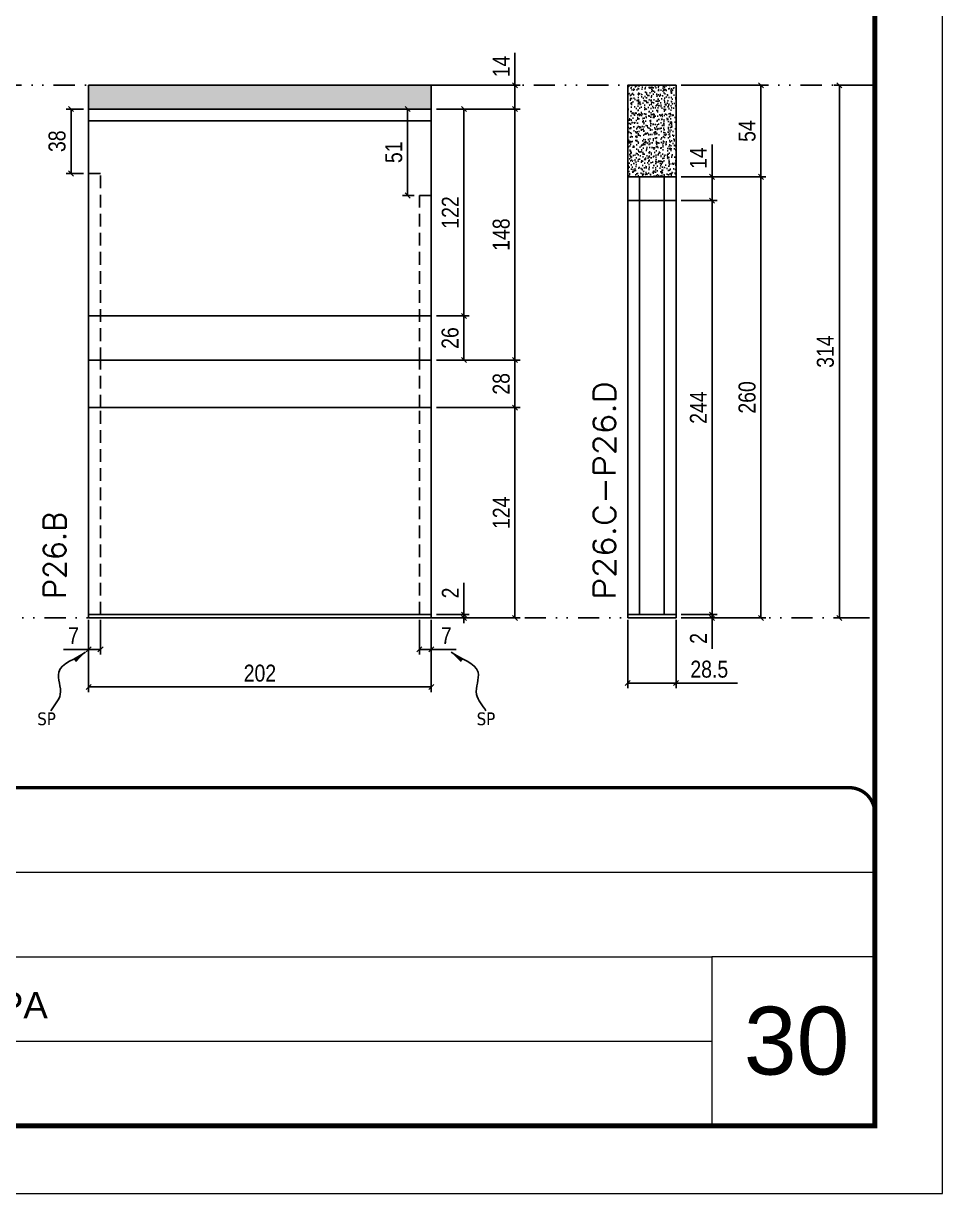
# Model space of a CAD drawing. Extents: x 14400 to 24104, y -21631 to 6985.
# Drawn here: x 16955 to 17497, y -2105 to -1416 of the extents above; entities that cross this region are included whole.
import ezdxf

# ---------------------------------------------------------------- set-up
doc = ezdxf.new("R2010")
doc.units = 0
for name, pattern in [('CONTINUO', [0]), ('DASHED', [0.75, 0.5, -0.25]), ('DIVIDE2', [0.625, 0.25, -0.125, 0, -0.125, 0, -0.125]), ('HIDDEN', [0.375, 0.25, -0.125])]:
    doc.linetypes.add(name, pattern=pattern)
for name, color, linetype, lineweight in [('CARIMBO', 255, 'Continuous', 9), ('Folhas', 255, 'Continuous', 9), ('SARRAFO DE PRESSAO', 251, 'DASHED', 9), ('Texto Seção', 7, 'Continuous', 15)]:
    doc.layers.add(name, color=color, linetype=linetype, lineweight=lineweight)
for name, color, linetype in [('COTA', 241, 'Continuous'), ('Nível', 160, 'Continuous'), ('Painéis', 200, 'Continuous'), ('SARR_2.2x7', 40, 'Continuous'), ('texto', 7, 'Continuous')]:
    doc.layers.add(name, color=color, linetype=linetype)
doc.styles.add('ARIAL', font='arial.ttf')
doc.styles.add('COTA TECNICA', font='techl___.ttf', dxfattribs={"height": 10})
doc.styles.add('COTA TECNICA-50', font='techl___.ttf', dxfattribs={"height": 10})
doc.styles.add('REGUA-120', font='ROMANS.shx', dxfattribs={"height": 15})
doc.styles.get("Standard").update_dxf_attribs({"font": 'arial.ttf'})
doc.dimstyles.new('COTA PAINEL-50', dxfattribs={"dimtxt": 10, "dimasz": 3, "dimexe": 3, "dimexo": 3, "dimgap": 3, "dimtad": 1, "dimdec": 1, "dimzin": 12, "dimdsep": 46, "dimtxsty": 'COTA TECNICA-50', "dimblk1": 'OBLIQUE', "dimblk2": 'OBLIQUE', "dimsah": 1, "dimcen": 0.9, "dimclrd": 4, "dimclre": 4, "dimclrt": 240, "dimadec": 1, "dimazin": 3, "dimtfac": 1, "dimtdec": 1, "dimtmove": 0, "dimatfit": 3, "dimfxl": 1, "dimtolj": 1, "dimtzin": 12, "dimarcsym": 0})
doc.dimstyles.new('PAINEL', dxfattribs={"dimtxt": 10, "dimasz": 3, "dimexe": 3, "dimexo": 3, "dimgap": 3, "dimtad": 1, "dimdec": 1, "dimzin": 12, "dimdsep": 46, "dimtxsty": 'COTA TECNICA', "dimblk1": 'OBLIQUE', "dimblk2": 'OBLIQUE', "dimsah": 1, "dimcen": 0.9, "dimclrd": 4, "dimclre": 4, "dimclrt": 240, "dimadec": 1, "dimazin": 3, "dimtfac": 1, "dimtdec": 1, "dimtmove": 0, "dimatfit": 3, "dimfxl": 1, "dimtolj": 1, "dimtzin": 12, "dimarcsym": 0})
doc.dimstyles.get("Standard").update_dxf_attribs({"dimtxt": 0.18, "dimasz": 0.18, "dimexe": 0.18, "dimexo": 0.0625, "dimgap": 0.09, "dimtad": 0, "dimtih": 1, "dimtoh": 1, "dimdec": 4, "dimzin": 0, "dimdsep": 46, "dimtxsty": 'Standard', "dimcen": 0.09, "dimadec": 0, "dimazin": 0, "dimtfac": 1, "dimtdec": 4, "dimtofl": 0, "dimtmove": 0, "dimatfit": 3, "dimfxl": 1, "dimtolj": 1, "dimtzin": 0, "dimarcsym": 0})

# ---------------------------------------------------------------- blocks, each defined once
blk = doc.blocks.new('9999999999')
at = {"color": 30, "linetype": 'CONTINUO'}
for p, q in [((98564.56, 34379.64), (99583.98, 34379.64)), ((98564.56, 34329.83), (99487.98, 34329.83)), ((99583.98, 34329.83), (99487.98, 34329.83)), ((99487.98, 34329.83), (99487.98, 34230.21)), ((98564.56, 34280.02), (99487.98, 34280.02))]:
    blk.add_line(p, q, dxfattribs=at)
at = {"color": 30, "linetype": 'CONTINUO', "const_width": 2}
blk.add_lwpolyline([(99583.98, 34230.21), (99583.98, 34414.45, 0.414214), (99568.98, 34429.45), (98228.98, 34429.45, 0.414214), (98213.98, 34414.45), (98213.98, 34245.21, 0.414214), (98228.98, 34230.21), (99583.98, 34230.21)], format="xyb", dxfattribs=at)
at = {"layer": 'Folhas'}
blk.add_lwpolyline([(98138.98, 34190.21), (99623.98, 34190.21), (99623.98, 35240.21), (98138.98, 35240.21)], close=True, dxfattribs=at)
at = {"layer": 'Folhas', "color": 30, "const_width": 3}
blk.add_lwpolyline([(98213.98, 34230.21), (99583.98, 34230.21), (99583.98, 35200.21), (98213.98, 35200.21)], close=True, dxfattribs=at)
at = {"color": 7, "linetype": 'Continuous', "ltscale": 5, "style": 'ARIAL'}
blk.add_text('1°PAVIMENTO - 1°ETAPA', height=15.4829, dxfattribs=at).set_placement((98837.68, 34293.51))
blk = doc.blocks.new('_Oblique')
at = {"color": 0, "linetype": 'ByBlock', "lineweight": -2}
blk.add_line((-0.5, -0.5), (0.5, 0.5), dxfattribs=at)
blk = doc.blocks.new('*D1657')
at = {"layer": 'COTA', "color": 4, "lineweight": -2, "transparency": 16777216}
for p, q in [((16993.55, -1767.02), (16993.55, -1809.69)), ((17195.55, -1767.02), (17195.55, -1809.69)), ((17195.55, -1806.69), (16993.55, -1806.69))]:
    blk.add_line(p, q, dxfattribs=at)
at = {"layer": 'Defpoints', "color": 0, "transparency": 16777216}
for p in [(16993.55, -1764.02), (17195.55, -1764.02), (16993.55, -1806.69)]:
    blk.add_point(p, dxfattribs=at)
at = {"layer": 'COTA', "color": 4, "lineweight": -2, "transparency": 16777216, "xscale": 3, "yscale": 3, "zscale": 3, "rotation": 180}
blk.add_blockref('_Oblique', (16993.55, -1806.69), dxfattribs=at)
at = {"layer": 'COTA', "color": 4, "lineweight": -2, "transparency": 16777216, "xscale": 3, "yscale": 3, "zscale": 3}
blk.add_blockref('_Oblique', (17195.55, -1806.69), dxfattribs=at)
at = {"layer": 'COTA', "color": 240, "transparency": 16777216, "insert": (17094.55, -1798.59), "char_height": 10, "attachment_point": 5, "style": 'COTA TECNICA'}
blk.add_mtext('\\A1;202', dxfattribs=at)
blk = doc.blocks.new('*D1658')
at = {"layer": 'COTA', "color": 4, "lineweight": -2, "transparency": 16777216}
for p, q in [((17188.55, -1767.02), (17188.55, -1787.53)), ((17195.55, -1769.02), (17195.55, -1787.53)), ((17188.55, -1784.53), (17195.55, -1784.53)), ((17195.55, -1784.53), (17210.28, -1784.53))]:
    blk.add_line(p, q, dxfattribs=at)
at = {"layer": 'Defpoints', "color": 0, "transparency": 16777216}
for p in [(17188.55, -1764.02), (17195.55, -1766.02), (17195.55, -1784.53)]:
    blk.add_point(p, dxfattribs=at)
at = {"layer": 'COTA', "color": 4, "lineweight": -2, "transparency": 16777216, "xscale": 3, "yscale": 3, "zscale": 3, "rotation": 180}
blk.add_blockref('_Oblique', (17188.55, -1784.53), dxfattribs=at)
at = {"layer": 'COTA', "color": 4, "lineweight": -2, "transparency": 16777216, "xscale": 3, "yscale": 3, "zscale": 3}
blk.add_blockref('_Oblique', (17195.55, -1784.53), dxfattribs=at)
at = {"layer": 'COTA', "color": 240, "transparency": 16777216, "insert": (17204.41, -1776.45), "char_height": 10, "attachment_point": 5, "style": 'COTA TECNICA-50'}
blk.add_mtext('\\A1;7', dxfattribs=at)
blk = doc.blocks.new('*D1659')
at = {"layer": 'COTA', "color": 4, "lineweight": -2, "transparency": 16777216}
for p, q in [((16993.55, -1769.02), (16993.55, -1787.53)), ((17000.55, -1767.02), (17000.55, -1787.53)), ((16993.55, -1784.53), (16978.81, -1784.53)), ((17000.55, -1784.53), (16993.55, -1784.53))]:
    blk.add_line(p, q, dxfattribs=at)
at = {"layer": 'Defpoints', "color": 0, "transparency": 16777216}
for p in [(17000.55, -1764.02), (16993.55, -1766.02), (16993.55, -1784.53)]:
    blk.add_point(p, dxfattribs=at)
at = {"layer": 'COTA', "color": 4, "lineweight": -2, "transparency": 16777216, "xscale": 3, "yscale": 3, "zscale": 3, "rotation": 180}
blk.add_blockref('_Oblique', (16993.55, -1784.53), dxfattribs=at)
at = {"layer": 'COTA', "color": 4, "lineweight": -2, "transparency": 16777216, "xscale": 3, "yscale": 3, "zscale": 3}
blk.add_blockref('_Oblique', (17000.55, -1784.53), dxfattribs=at)
at = {"layer": 'COTA', "color": 240, "transparency": 16777216, "insert": (16984.68, -1776.45), "char_height": 10, "attachment_point": 5, "style": 'COTA TECNICA-50'}
blk.add_mtext('\\A1;7', dxfattribs=at)
blk = doc.blocks.new('*D1669')
at = {"layer": 'COTA', "color": 4, "linetype": 'ByBlock', "lineweight": -2, "transparency": 16777216}
for p, q in [((17198.55, -1642.02), (17247.91, -1642.02)), ((17244.91, -1766.02), (17244.91, -1642.02)), ((17198.55, -1766.02), (17247.91, -1766.02))]:
    blk.add_line(p, q, dxfattribs=at)
at = {"layer": 'Defpoints', "color": 0, "linetype": 'ByBlock', "transparency": 16777216}
for p in [(17195.55, -1642.02), (17244.91, -1642.02), (17195.55, -1766.02)]:
    blk.add_point(p, dxfattribs=at)
at = {"layer": 'COTA', "color": 4, "linetype": 'ByBlock', "lineweight": -2, "transparency": 16777216, "xscale": 3, "yscale": 3, "zscale": 3}
for p, rotation in [((17244.91, -1642.02), 90), ((17244.91, -1766.02), 270)]:
    blk.add_blockref('_Oblique', p, dxfattribs=dict(at, rotation=rotation))
at = {"layer": 'COTA', "color": 240, "linetype": 'ByBlock', "transparency": 16777216, "insert": (17236.84, -1704.02), "char_height": 10, "attachment_point": 5, "rotation": 90, "style": 'COTA TECNICA'}
blk.add_mtext('\\A1;124', dxfattribs=at)
blk = doc.blocks.new('*D1660')
at = {"layer": 'COTA', "color": 4, "lineweight": -2, "transparency": 16777216}
for p, q in [((17214.8, -1764.02), (17214.8, -1745.21)), ((17198.55, -1764.02), (17217.8, -1764.02)), ((17214.8, -1766.02), (17214.8, -1764.02)), ((17198.55, -1766.02), (17217.8, -1766.02)), ((17214.8, -1766.02), (17214.8, -1769.02))]:
    blk.add_line(p, q, dxfattribs=at)
at = {"layer": 'Defpoints', "color": 0, "transparency": 16777216}
for p in [(17195.55, -1764.02), (17195.55, -1766.02), (17214.8, -1766.02)]:
    blk.add_point(p, dxfattribs=at)
at = {"layer": 'COTA', "color": 4, "lineweight": -2, "transparency": 16777216, "xscale": 3, "yscale": 3, "zscale": 3}
for p, rotation in [((17214.8, -1764.02), 270), ((17214.8, -1766.02), 90)]:
    blk.add_blockref('_Oblique', p, dxfattribs=dict(at, rotation=rotation))
at = {"layer": 'COTA', "color": 240, "transparency": 16777216, "insert": (17206.8, -1751.27), "char_height": 10, "attachment_point": 5, "rotation": 90, "style": 'COTA TECNICA-50'}
blk.add_mtext('\\A1;2', dxfattribs=at)
blk = doc.blocks.new('*D1670')
at = {"layer": 'COTA', "color": 4, "linetype": 'ByBlock', "lineweight": -2, "transparency": 16777216}
for p, q in [((17198.55, -1642.02), (17247.91, -1642.02)), ((17244.91, -1766.02), (17244.91, -1642.02)), ((17198.55, -1766.02), (17247.91, -1766.02))]:
    blk.add_line(p, q, dxfattribs=at)
at = {"layer": 'Defpoints', "color": 0, "linetype": 'ByBlock', "transparency": 16777216}
for p in [(17195.55, -1642.02), (17244.91, -1642.02), (17195.55, -1766.02)]:
    blk.add_point(p, dxfattribs=at)
at = {"layer": 'COTA', "color": 4, "linetype": 'ByBlock', "lineweight": -2, "transparency": 16777216, "xscale": 3, "yscale": 3, "zscale": 3}
for p, rotation in [((17244.91, -1642.02), 90), ((17244.91, -1766.02), 270)]:
    blk.add_blockref('_Oblique', p, dxfattribs=dict(at, rotation=rotation))
at = {"layer": 'COTA', "color": 240, "linetype": 'ByBlock', "transparency": 16777216, "insert": (17236.84, -1704.02), "char_height": 10, "attachment_point": 5, "rotation": 90, "style": 'COTA TECNICA'}
blk.add_mtext('\\A1;124', dxfattribs=at)
blk = doc.blocks.new('*D1671')
at = {"layer": 'COTA', "color": 4, "lineweight": -2, "transparency": 16777216}
for p, q in [((17198.55, -1614.02), (17247.91, -1614.02)), ((17244.91, -1642.02), (17244.91, -1614.02)), ((17198.55, -1642.02), (17247.91, -1642.02))]:
    blk.add_line(p, q, dxfattribs=at)
at = {"layer": 'Defpoints', "color": 0, "transparency": 16777216}
for p in [(17195.55, -1614.02), (17244.91, -1614.02), (17195.55, -1642.02)]:
    blk.add_point(p, dxfattribs=at)
at = {"layer": 'COTA', "color": 4, "lineweight": -2, "transparency": 16777216, "xscale": 3, "yscale": 3, "zscale": 3}
for p, rotation in [((17244.91, -1614.02), 90), ((17244.91, -1642.02), 270)]:
    blk.add_blockref('_Oblique', p, dxfattribs=dict(at, rotation=rotation))
at = {"layer": 'COTA', "color": 240, "transparency": 16777216, "insert": (17236.82, -1628.02), "char_height": 10, "attachment_point": 5, "rotation": 90, "style": 'COTA TECNICA'}
blk.add_mtext('\\A1;28', dxfattribs=at)
blk = doc.blocks.new('*D1672')
at = {"layer": 'COTA', "color": 4, "lineweight": -2, "transparency": 16777216}
for p, q in [((17198.55, -1466.02), (17247.91, -1466.02)), ((17244.91, -1614.02), (17244.91, -1466.02)), ((17198.55, -1614.02), (17247.91, -1614.02))]:
    blk.add_line(p, q, dxfattribs=at)
at = {"layer": 'Defpoints', "color": 0, "transparency": 16777216}
for p in [(17195.55, -1466.02), (17244.91, -1466.02), (17195.55, -1614.02)]:
    blk.add_point(p, dxfattribs=at)
at = {"layer": 'COTA', "color": 4, "lineweight": -2, "transparency": 16777216, "xscale": 3, "yscale": 3, "zscale": 3}
for p, rotation in [((17244.91, -1466.02), 90), ((17244.91, -1614.02), 270)]:
    blk.add_blockref('_Oblique', p, dxfattribs=dict(at, rotation=rotation))
at = {"layer": 'COTA', "color": 240, "transparency": 16777216, "insert": (17236.82, -1540.02), "char_height": 10, "attachment_point": 5, "rotation": 90, "style": 'COTA TECNICA'}
blk.add_mtext('\\A1;148', dxfattribs=at)
blk = doc.blocks.new('*D1673')
at = {"layer": 'COTA', "color": 4, "lineweight": -2, "transparency": 16777216}
for p, q in [((17244.91, -1452.02), (17244.91, -1432.9)), ((17198.55, -1452.02), (17247.91, -1452.02)), ((17244.91, -1466.02), (17244.91, -1452.02)), ((17198.55, -1466.02), (17247.91, -1466.02))]:
    blk.add_line(p, q, dxfattribs=at)
at = {"layer": 'Defpoints', "color": 0, "transparency": 16777216}
for p in [(17195.55, -1452.02), (17244.91, -1452.02), (17195.55, -1466.02)]:
    blk.add_point(p, dxfattribs=at)
at = {"layer": 'COTA', "color": 4, "lineweight": -2, "transparency": 16777216, "xscale": 3, "yscale": 3, "zscale": 3}
for p, rotation in [((17244.91, -1452.02), 90), ((17244.91, -1466.02), 270)]:
    blk.add_blockref('_Oblique', p, dxfattribs=dict(at, rotation=rotation))
at = {"layer": 'COTA', "color": 240, "transparency": 16777216, "insert": (17236.84, -1440.96), "char_height": 10, "attachment_point": 5, "rotation": 90, "style": 'COTA TECNICA'}
blk.add_mtext('\\A1;14', dxfattribs=at)
blk = doc.blocks.new('*D1674')
at = {"layer": 'COTA', "color": 4, "lineweight": -2, "transparency": 16777216}
for p, q in [((17185.55, -1466.02), (17178.6, -1466.02)), ((17181.6, -1517.02), (17181.6, -1466.02)), ((17185.55, -1517.02), (17178.6, -1517.02))]:
    blk.add_line(p, q, dxfattribs=at)
at = {"layer": 'Defpoints', "color": 0, "transparency": 16777216}
for p in [(17181.6, -1466.02), (17188.55, -1466.02), (17188.55, -1517.02)]:
    blk.add_point(p, dxfattribs=at)
at = {"layer": 'COTA', "color": 4, "lineweight": -2, "transparency": 16777216, "xscale": 3, "yscale": 3, "zscale": 3}
for p, rotation in [((17181.6, -1466.02), 90), ((17181.6, -1517.02), 270)]:
    blk.add_blockref('_Oblique', p, dxfattribs=dict(at, rotation=rotation))
at = {"layer": 'COTA', "color": 240, "transparency": 16777216, "insert": (17173.49, -1491.52), "char_height": 10, "attachment_point": 5, "rotation": 90, "style": 'COTA TECNICA'}
blk.add_mtext('\\A1;51', dxfattribs=at)
blk = doc.blocks.new('*D1675')
at = {"layer": 'COTA', "color": 4, "lineweight": -2, "transparency": 16777216}
for p, q in [((16990.55, -1466.02), (16980.24, -1466.02)), ((16983.24, -1504.02), (16983.24, -1466.02)), ((16990.55, -1504.02), (16980.24, -1504.02))]:
    blk.add_line(p, q, dxfattribs=at)
at = {"layer": 'Defpoints', "color": 0, "transparency": 16777216}
for p in [(16983.24, -1466.02), (16993.55, -1466.02), (16993.55, -1504.02)]:
    blk.add_point(p, dxfattribs=at)
at = {"layer": 'COTA', "color": 4, "lineweight": -2, "transparency": 16777216, "xscale": 3, "yscale": 3, "zscale": 3}
for p, rotation in [((16983.24, -1466.02), 90), ((16983.24, -1504.02), 270)]:
    blk.add_blockref('_Oblique', p, dxfattribs=dict(at, rotation=rotation))
at = {"layer": 'COTA', "color": 240, "transparency": 16777216, "insert": (16975, -1485.02), "char_height": 10, "attachment_point": 5, "rotation": 90, "style": 'COTA TECNICA'}
blk.add_mtext('\\A1;38', dxfattribs=at)
blk = doc.blocks.new('*D1676')
at = {"layer": 'COTA', "color": 4, "lineweight": -2, "transparency": 16777216}
for p, q in [((17198.55, -1588.02), (17217.8, -1588.02)), ((17214.8, -1614.02), (17214.8, -1588.02)), ((17198.55, -1614.02), (17217.8, -1614.02))]:
    blk.add_line(p, q, dxfattribs=at)
at = {"layer": 'Defpoints', "color": 0, "transparency": 16777216}
for p in [(17195.55, -1588.02), (17214.8, -1588.02), (17195.55, -1614.02)]:
    blk.add_point(p, dxfattribs=at)
at = {"layer": 'COTA', "color": 4, "lineweight": -2, "transparency": 16777216, "xscale": 3, "yscale": 3, "zscale": 3}
for p, rotation in [((17214.8, -1588.02), 90), ((17214.8, -1614.02), 270)]:
    blk.add_blockref('_Oblique', p, dxfattribs=dict(at, rotation=rotation))
at = {"layer": 'COTA', "color": 240, "transparency": 16777216, "insert": (17206.7, -1601.02), "char_height": 10, "attachment_point": 5, "rotation": 90, "style": 'COTA TECNICA'}
blk.add_mtext('\\A1;26', dxfattribs=at)
blk = doc.blocks.new('*D1661')
at = {"layer": 'COTA', "color": 4, "lineweight": -2, "transparency": 16777216}
for p, q in [((17198.55, -1466.02), (17217.8, -1466.02)), ((17214.8, -1588.02), (17214.8, -1466.02)), ((17198.55, -1588.02), (17217.8, -1588.02))]:
    blk.add_line(p, q, dxfattribs=at)
at = {"layer": 'Defpoints', "color": 0, "transparency": 16777216}
for p in [(17195.55, -1466.02), (17214.8, -1466.02), (17195.55, -1588.02)]:
    blk.add_point(p, dxfattribs=at)
at = {"layer": 'COTA', "color": 4, "lineweight": -2, "transparency": 16777216, "xscale": 3, "yscale": 3, "zscale": 3}
for p, rotation in [((17214.8, -1466.02), 90), ((17214.8, -1588.02), 270)]:
    blk.add_blockref('_Oblique', p, dxfattribs=dict(at, rotation=rotation))
at = {"layer": 'COTA', "color": 240, "transparency": 16777216, "insert": (17206.75, -1527.02), "char_height": 10, "attachment_point": 5, "rotation": 90, "style": 'COTA TECNICA'}
blk.add_mtext('\\A1;122', dxfattribs=at)
blk = doc.blocks.new('*D1634')
at = {"layer": 'COTA', "color": 4, "lineweight": -2, "transparency": 16777216}
for p, q in [((17311.36, -1767.02), (17311.36, -1807.38)), ((17339.86, -1767.02), (17339.86, -1807.38)), ((17311.36, -1804.38), (17339.86, -1804.38)), ((17339.86, -1804.38), (17375.98, -1804.38))]:
    blk.add_line(p, q, dxfattribs=at)
at = {"layer": 'Defpoints', "color": 0, "transparency": 16777216}
for p in [(17311.36, -1764.02), (17339.86, -1764.02), (17339.86, -1804.38)]:
    blk.add_point(p, dxfattribs=at)
at = {"layer": 'COTA', "color": 4, "lineweight": -2, "transparency": 16777216, "xscale": 3, "yscale": 3, "zscale": 3, "rotation": 180}
blk.add_blockref('_Oblique', (17311.36, -1804.38), dxfattribs=at)
at = {"layer": 'COTA', "color": 4, "lineweight": -2, "transparency": 16777216, "xscale": 3, "yscale": 3, "zscale": 3}
blk.add_blockref('_Oblique', (17339.86, -1804.38), dxfattribs=at)
at = {"layer": 'COTA', "color": 240, "transparency": 16777216, "insert": (17359.42, -1796.25), "char_height": 10, "attachment_point": 5, "style": 'COTA TECNICA'}
blk.add_mtext('\\A1;28.5', dxfattribs=at)
blk = doc.blocks.new('*D1635')
at = {"layer": 'COTA', "color": 4, "lineweight": -2, "transparency": 16777216}
for p, q in [((17342.86, -1764.02), (17364.05, -1764.02)), ((17361.05, -1764.02), (17361.05, -1761.02)), ((17361.05, -1764.02), (17361.05, -1766.02)), ((17342.86, -1766.02), (17364.05, -1766.02)), ((17361.05, -1766.02), (17361.05, -1784.13))]:
    blk.add_line(p, q, dxfattribs=at)
at = {"layer": 'Defpoints', "color": 0, "transparency": 16777216}
for p in [(17339.86, -1764.02), (17361.05, -1764.02), (17339.86, -1766.02)]:
    blk.add_point(p, dxfattribs=at)
at = {"layer": 'COTA', "color": 4, "lineweight": -2, "transparency": 16777216, "xscale": 3, "yscale": 3, "zscale": 3}
for p, rotation in [((17361.05, -1764.02), 270), ((17361.05, -1766.02), 90)]:
    blk.add_blockref('_Oblique', p, dxfattribs=dict(at, rotation=rotation))
at = {"layer": 'COTA', "color": 240, "transparency": 16777216, "insert": (17353.05, -1778.07), "char_height": 10, "attachment_point": 5, "rotation": 90, "style": 'COTA TECNICA-50'}
blk.add_mtext('\\A1;2', dxfattribs=at)
blk = doc.blocks.new('*D1636')
at = {"layer": 'COTA', "color": 4, "lineweight": -2, "transparency": 16777216}
for p, q in [((17342.86, -1506.02), (17392.85, -1506.02)), ((17389.85, -1766.02), (17389.85, -1506.02)), ((17342.86, -1766.02), (17392.85, -1766.02))]:
    blk.add_line(p, q, dxfattribs=at)
at = {"layer": 'Defpoints', "color": 0, "transparency": 16777216}
for p in [(17339.86, -1506.02), (17389.85, -1506.02), (17339.86, -1766.02)]:
    blk.add_point(p, dxfattribs=at)
at = {"layer": 'COTA', "color": 4, "lineweight": -2, "transparency": 16777216, "xscale": 3, "yscale": 3, "zscale": 3}
for p, rotation in [((17389.85, -1506.02), 90), ((17389.85, -1766.02), 270)]:
    blk.add_blockref('_Oblique', p, dxfattribs=dict(at, rotation=rotation))
at = {"layer": 'COTA', "color": 240, "transparency": 16777216, "insert": (17381.75, -1636.02), "char_height": 10, "attachment_point": 5, "rotation": 90, "style": 'COTA TECNICA-50'}
blk.add_mtext('\\A1;260', dxfattribs=at)
blk = doc.blocks.new('*D1662')
at = {"layer": 'COTA', "color": 4, "lineweight": -2, "transparency": 16777216}
for p, q in [((17342.86, -1452.02), (17392.85, -1452.02)), ((17389.85, -1506.02), (17389.85, -1452.02)), ((17342.86, -1506.02), (17392.85, -1506.02))]:
    blk.add_line(p, q, dxfattribs=at)
at = {"layer": 'Defpoints', "color": 0, "transparency": 16777216}
for p in [(17339.86, -1452.02), (17389.85, -1452.02), (17339.86, -1506.02)]:
    blk.add_point(p, dxfattribs=at)
at = {"layer": 'COTA', "color": 4, "lineweight": -2, "transparency": 16777216, "xscale": 3, "yscale": 3, "zscale": 3}
for p, rotation in [((17389.85, -1452.02), 90), ((17389.85, -1506.02), 270)]:
    blk.add_blockref('_Oblique', p, dxfattribs=dict(at, rotation=rotation))
at = {"layer": 'COTA', "color": 240, "transparency": 16777216, "insert": (17381.74, -1479.02), "char_height": 10, "attachment_point": 5, "rotation": 90, "style": 'COTA TECNICA'}
blk.add_mtext('\\A1;54', dxfattribs=at)
blk = doc.blocks.new('*D1663')
at = {"layer": 'COTA', "color": 4, "lineweight": -2, "transparency": 16777216}
for p, q in [((17342.86, -1520.02), (17364.05, -1520.02)), ((17361.05, -1764.02), (17361.05, -1520.02)), ((17342.86, -1764.02), (17364.05, -1764.02))]:
    blk.add_line(p, q, dxfattribs=at)
at = {"layer": 'Defpoints', "color": 0, "transparency": 16777216}
for p in [(17339.86, -1520.02), (17361.05, -1520.02), (17339.86, -1764.02)]:
    blk.add_point(p, dxfattribs=at)
at = {"layer": 'COTA', "color": 4, "lineweight": -2, "transparency": 16777216, "xscale": 3, "yscale": 3, "zscale": 3}
for p, rotation in [((17361.05, -1520.02), 90), ((17361.05, -1764.02), 270)]:
    blk.add_blockref('_Oblique', p, dxfattribs=dict(at, rotation=rotation))
at = {"layer": 'COTA', "color": 240, "transparency": 16777216, "insert": (17352.98, -1642.02), "char_height": 10, "attachment_point": 5, "rotation": 90, "style": 'COTA TECNICA'}
blk.add_mtext('\\A1;244', dxfattribs=at)
blk = doc.blocks.new('*D1664')
at = {"layer": 'COTA', "color": 4, "lineweight": -2, "transparency": 16777216}
for p, q in [((17361.05, -1506.02), (17361.05, -1486.9)), ((17342.86, -1506.02), (17364.05, -1506.02)), ((17361.05, -1520.02), (17361.05, -1506.02)), ((17342.86, -1520.02), (17364.05, -1520.02))]:
    blk.add_line(p, q, dxfattribs=at)
at = {"layer": 'Defpoints', "color": 0, "transparency": 16777216}
for p in [(17339.86, -1506.02), (17361.05, -1506.02), (17339.86, -1520.02)]:
    blk.add_point(p, dxfattribs=at)
at = {"layer": 'COTA', "color": 4, "lineweight": -2, "transparency": 16777216, "xscale": 3, "yscale": 3, "zscale": 3}
for p, rotation in [((17361.05, -1506.02), 90), ((17361.05, -1520.02), 270)]:
    blk.add_blockref('_Oblique', p, dxfattribs=dict(at, rotation=rotation))
at = {"layer": 'COTA', "color": 240, "transparency": 16777216, "insert": (17352.98, -1494.96), "char_height": 10, "attachment_point": 5, "rotation": 90, "style": 'COTA TECNICA'}
blk.add_mtext('\\A1;14', dxfattribs=at)
blk = doc.blocks.new('*D1665')
at = {"layer": 'COTA', "color": 4, "lineweight": -2, "transparency": 16777216}
for p, q in [((17453.97, -1452.02), (17433.12, -1452.02)), ((17436.12, -1766.02), (17436.12, -1452.02)), ((17453.97, -1766.02), (17433.12, -1766.02))]:
    blk.add_line(p, q, dxfattribs=at)
at = {"layer": 'Defpoints', "color": 0, "transparency": 16777216}
for p in [(17436.12, -1452.02), (17456.97, -1452.02), (17456.97, -1766.02)]:
    blk.add_point(p, dxfattribs=at)
at = {"layer": 'COTA', "color": 4, "lineweight": -2, "transparency": 16777216, "xscale": 3, "yscale": 3, "zscale": 3}
for p, rotation in [((17436.12, -1452.02), 90), ((17436.12, -1766.02), 270)]:
    blk.add_blockref('_Oblique', p, dxfattribs=dict(at, rotation=rotation))
at = {"layer": 'COTA', "color": 240, "transparency": 16777216, "insert": (17427.9, -1609.02), "char_height": 10, "attachment_point": 5, "rotation": 90, "style": 'COTA TECNICA'}
blk.add_mtext('\\A1;314', dxfattribs=at)

msp = doc.modelspace()

# ---------------------------------------------------------------- hatches: boundary and pattern name
at = {"layer": 'COTA'}
h = msp.add_hatch(dxfattribs=at)
h.set_pattern_fill('AR-CONC', color=256, scale=0.03)
h.set_pattern_definition([(50, (534.385, 0), (5.4655401, -0.4781726), [0.5715, -6.2865]), (355, (534.385, 0), (-1.0573026, 5.7317054), [0.4572, -5.0292175]), (100.451445, (534.8404, -0.04), (4.4082374, 5.2535326), [0.4857003, -5.3427073]), (46.1842, (534.385, 1.524), (8.1323712, -1.2612698), [0.85725, -9.42975]), (96.63556, (535.0626, 1.419), (7.122124, 7.4227837), [0.7285507, -8.0140682]), (351.18415, (534.385, 1.524), (7.122124, 7.4227837), [0.685799, -7.543792]), (21, (535.147, 1.143), (4.5484317, -3.067956), [0.5715, -6.2865]), (326, (535.147, 1.143), (1.8540609, 5.525639), [0.4572, -5.0292]), (71.451445, (535.526, 0.8873), (6.4024926, 2.457683), [0.4857003, -5.3426981]), (37.5, (534.3849, 0), (0.0926581, 2.53665117), [0, -4.96824, 0, -5.1054, 0, -5.04825]), (7.5, (534.385, 0), (2.00458988, 3.00541724), [0, -2.91084, 0, -4.85394, 0, -1.92405]), (327.5, (532.6856, 0), (4.06771786, -0.17186232), [0, -1.905, 0, -5.9436, 0, -7.8867]), (317.5, (531.9236, 0), (4.44387544, 0.7627947), [0, -2.4765, 0, -3.94716, 0, -5.6007])])
h.paths.add_polyline_path([(16993.55, -1452.02), (16993.55, -1466.02), (17195.55, -1466.02), (17195.55, -1452.02)])
h = msp.add_hatch(dxfattribs=at)
h.set_pattern_fill('AR-CONC', color=256, scale=0.03)
h.set_pattern_definition([(50, (-1422.194, -5744.8755), (5.4655401, -0.4781726), [0.5715, -6.2865]), (355, (-1422.194, -5744.8755), (-1.0573026, 5.7317054), [0.4572, -5.0292175]), (100.451445, (-1421.7385, -5744.9154), (4.4082374, 5.2535326), [0.4857003, -5.3427073]), (46.1842, (-1422.194, -5743.3515), (8.1323712, -1.2612698), [0.85725, -9.42975]), (96.635558, (-1421.516, -5743.457), (7.122124, 7.4227837), [0.7285507, -8.0140682]), (351.18415, (-1422.194, -5743.3515), (7.122124, 7.4227837), [0.685799, -7.543792]), (21, (-1421.432, -5743.7325), (4.5484317, -3.0679559), [0.5715, -6.2865]), (326, (-1421.432, -5743.7325), (1.8540609, 5.525639), [0.4572, -5.0292]), (71.451445, (-1421.053, -5743.988), (6.4024926, 2.457683), [0.4857003, -5.3426981]), (37.5, (-1422.194, -5744.8755), (0.0926581, 2.53665117), [0, -4.96824, 0, -5.1054, 0, -5.04825]), (7.5, (-1422.194, -5744.8755), (2.00458988, 3.00541724), [0, -2.91084, 0, -4.85394, 0, -1.92405]), (327.5, (-1423.8932, -5744.8755), (4.06771786, -0.17186232), [0, -1.905, 0, -5.9436, 0, -7.8867]), (317.5, (-1424.6552, -5744.8755), (4.44387544, 0.7627947), [0, -2.4765, 0, -3.94716, 0, -5.6007])])
h.paths.add_polyline_path([(17339.86, -1452.02), (17311.36, -1452.02), (17311.36, -1506.02), (17339.86, -1506.02)])

# ---------------------------------------------------------------- linework, layer by layer
for p, q in [((16993.55, -1452.02), (17195.55, -1452.02)), ((16993.55, -1466.02), (16993.55, -1452.02)), ((17195.55, -1466.02), (17195.55, -1452.02)), ((17000.55, -1504.02), (16993.55, -1504.02)), ((17188.55, -1517.02), (17195.55, -1517.02))]:
    msp.add_line(p, q, dxfattribs=at)
msp.add_lwpolyline([(17311.36, -1506.02), (17339.86, -1506.02), (17339.86, -1452.02), (17311.36, -1452.02)], close=True, dxfattribs=at)
at = {"layer": 'Nível', "color": 4, "linetype": 'DIVIDE2', "ltscale": 50}
for p, q in [((16626.98, -1452.02), (17456.97, -1452.02)), ((16086.97, -1766.02), (17456.97, -1766.02))]:
    msp.add_line(p, q, dxfattribs=at)
at = {"layer": 'Painéis'}
for p, q in [((16993.55, -1764.02), (16993.55, -1466.02)), ((17195.55, -1466.02), (16993.55, -1466.02)), ((17195.55, -1466.02), (17195.55, -1764.02)), ((17311.36, -1506.02), (17311.36, -1764.02)), ((17311.36, -1506.02), (17339.86, -1506.02)), ((17339.86, -1506.02), (17339.86, -1764.02)), ((17311.36, -1520.02), (17339.86, -1520.02)), ((17195.55, -1588.02), (16993.55, -1588.02)), ((17195.55, -1614.02), (16993.55, -1614.02)), ((17195.55, -1642.02), (16993.55, -1642.02)), ((16993.55, -1764.02), (17195.55, -1764.02)), ((17311.36, -1764.02), (17339.86, -1764.02)), ((17311.36, -1766.02), (17311.36, -1764.02)), ((17339.86, -1764.02), (17339.86, -1766.02)), ((17339.86, -1766.02), (17311.36, -1766.02))]:
    msp.add_line(p, q, dxfattribs=at)
msp.add_lwpolyline([(17195.55, -1764.02), (16993.55, -1764.02), (16993.55, -1766.02), (17195.55, -1766.02)], close=True, dxfattribs=at)
at = {"layer": 'SARR_2.2x7'}
for p, q in [((17195.55, -1473.02), (16993.55, -1473.02)), ((17318.36, -1506.02), (17318.36, -1764.02)), ((17332.86, -1506.02), (17332.86, -1764.02))]:
    msp.add_line(p, q, dxfattribs=at)
at = {"layer": 'SARR_2.2x7', "linetype": 'HIDDEN', "ltscale": 30}
for p, q in [((17000.55, -1614.02), (17000.55, -1504.02)), ((17188.55, -1614.02), (17188.55, -1517.02)), ((17000.55, -1642.02), (17000.55, -1614.02)), ((17188.55, -1642.02), (17188.55, -1614.02)), ((17000.55, -1764.02), (17000.55, -1642.02)), ((17188.55, -1764.02), (17188.55, -1642.02))]:
    msp.add_line(p, q, dxfattribs=at)

# ---------------------------------------------------------------- block references
at = {"layer": 'SARRAFO DE PRESSAO', "color": 6, "linetype": 'ByBlock'}
msp.add_blockref('9999999999', (-82127.01, -36295.5), dxfattribs=at)

# ---------------------------------------------------------------- texts
at = {"layer": 'CARIMBO', "style": 'ARIAL'}
msp.add_text('30', height=40, dxfattribs=at).set_placement((17379.83, -2035.15))
at = {"layer": 'texto', "color": 0, "char_height": 7.5, "attachment_point": 5}
for insert in [(16968.77, -1825.51), (17227.79, -1825.51)]:
    msp.add_mtext('{\\fTahoma|b0|i0|c0|p34;\\C4;SP}', dxfattribs=dict(at, insert=insert))
at = {"layer": 'Texto Seção', "style": 'REGUA-120', "width": 1.1}
msp.add_text('P26.C-P26.D', height=13, rotation=90, dxfattribs=at).set_placement((17304.11, -1755.25))
at = {"layer": 'Texto Seção', "insert": (16980.07, -1754.76), "char_height": 13, "width": 285.3299, "attachment_point": 7, "rotation": 90, "style": 'REGUA-120'}
msp.add_mtext('\\pt26;P26.B', dxfattribs=at)

# ---------------------------------------------------------------- dimensions: what is measured, and where the dimension line sits
at = {"layer": 'COTA'}
for base, p1, p2, angle, dimstyle, picture, middle in [((17244.91, -1452.02), (17195.55, -1466.02), (17195.55, -1452.02), 90, 'PAINEL', '*D1673', (17236.84, -1440.96)), ((17389.85, -1452.02), (17339.86, -1506.02), (17339.86, -1452.02), 90, 'PAINEL', '*D1662', (17381.74, -1479.02)), ((17436.12, -1452.02), (17456.97, -1766.02), (17456.97, -1452.02), 90, 'PAINEL', '*D1665', (17427.9, -1609.02)), ((16983.24, -1466.02), (16993.55, -1504.02), (16993.55, -1466.02), 90, 'PAINEL', '*D1675', (16975, -1485.02)), ((17181.6, -1466.02), (17188.55, -1517.02), (17188.55, -1466.02), 90, 'PAINEL', '*D1674', (17173.49, -1491.52)), ((17244.91, -1466.02), (17195.55, -1614.02), (17195.55, -1466.02), 90, 'PAINEL', '*D1672', (17236.82, -1540.02)), ((17361.05, -1506.02), (17339.86, -1520.02), (17339.86, -1506.02), 90, 'PAINEL', '*D1664', (17352.98, -1494.96)), ((17389.85, -1506.02), (17339.86, -1766.02), (17339.86, -1506.02), 90, 'COTA PAINEL-50', '*D1636', (17381.75, -1636.02)), ((17361.05, -1520.02), (17339.86, -1764.02), (17339.86, -1520.02), 90, 'PAINEL', '*D1663', (17352.98, -1642.02)), ((17214.8, -1588.02), (17195.55, -1614.02), (17195.55, -1588.02), 90, 'PAINEL', '*D1676', (17206.7, -1601.02)), ((17244.91, -1614.02), (17195.55, -1642.02), (17195.55, -1614.02), 90, 'PAINEL', '*D1671', (17236.82, -1628.02)), ((16993.55, -1784.53), (17000.55, -1764.02), (16993.55, -1766.02), 180, 'COTA PAINEL-50', '*D1659', (16984.68, -1776.45))]:
    dim = msp.add_linear_dim(base=base, p1=p1, p2=p2, angle=angle, dimstyle=dimstyle, dxfattribs=at)
    dim.commit()
    dim.dimension.update_dxf_attribs({"geometry": picture, "text_midpoint": middle})
for base, p1, p2, angle, override, picture, middle in [((17214.8, -1466.02), (17195.55, -1588.02), (17195.55, -1466.02), 90, {"dimtmove": 1}, '*D1661', (17206.75, -1527.02)), ((16993.55, -1806.69), (17195.55, -1764.02), (16993.55, -1764.02), 180, {"dimarcsym": 2}, '*D1657', (17094.55, -1798.59))]:
    dim = msp.add_linear_dim(base=base, p1=p1, p2=p2, angle=angle, dimstyle='PAINEL', override=override, dxfattribs=at)
    dim.commit()
    dim.dimension.update_dxf_attribs({"geometry": picture, "text_midpoint": middle})
at = {"layer": 'COTA', "linetype": 'ByBlock'}
for picture in ['*D1669', '*D1670']:
    dim = msp.add_aligned_dim(p1=(17195.55, -1766.02), p2=(17195.55, -1642.02), distance=-49.37, dimstyle='PAINEL', dxfattribs=at)
    dim.commit()
    dim.dimension.update_dxf_attribs({"geometry": picture, "text_midpoint": (17236.84, -1704.02)})
at = {"layer": 'COTA'}
for base, p1, p2, picture, middle in [((17214.8, -1766.02), (17195.55, -1764.02), (17195.55, -1766.02), '*D1660', (17214.8, -1751.27)), ((17361.05, -1764.02), (17339.86, -1766.02), (17339.86, -1764.02), '*D1635', (17361.05, -1778.07))]:
    dim = msp.add_linear_dim(base=base, p1=p1, p2=p2, angle=90, dimstyle='COTA PAINEL-50', dxfattribs=at)
    dim.commit()
    dim.dimension.update_dxf_attribs({"geometry": picture, "text_midpoint": middle, "dimtype": 160})
dim = msp.add_linear_dim(base=(17195.55, -1784.53), p1=(17188.55, -1764.02), p2=(17195.55, -1766.02), dimstyle='COTA PAINEL-50', dxfattribs=at)
dim.commit()
dim.dimension.update_dxf_attribs({"geometry": '*D1658', "text_midpoint": (17204.41, -1776.45)})
dim = msp.add_linear_dim(base=(17339.86, -1804.38), p1=(17311.36, -1764.02), p2=(17339.86, -1764.02), dimstyle='PAINEL', override={"dimarcsym": 2}, dxfattribs=at)
dim.commit()
dim.dimension.update_dxf_attribs({"geometry": '*D1634', "text_midpoint": (17359.42, -1796.25)})

# ---------------------------------------------------------------- leaders
at = {"layer": 'COTA', "path_type": 1}
for points in [[(16991.72, -1786.2), (16975.93, -1798.03), (16976.86, -1811.04), (16971.3, -1820.82)], [(17207.37, -1786.2), (17223.16, -1798.03), (17222.23, -1811.04), (17227.79, -1820.82)]]:
    msp.add_leader(points, dimstyle='Standard', override={"dimasz": 8}, dxfattribs=at)

doc.saveas('drawing.dxf')
